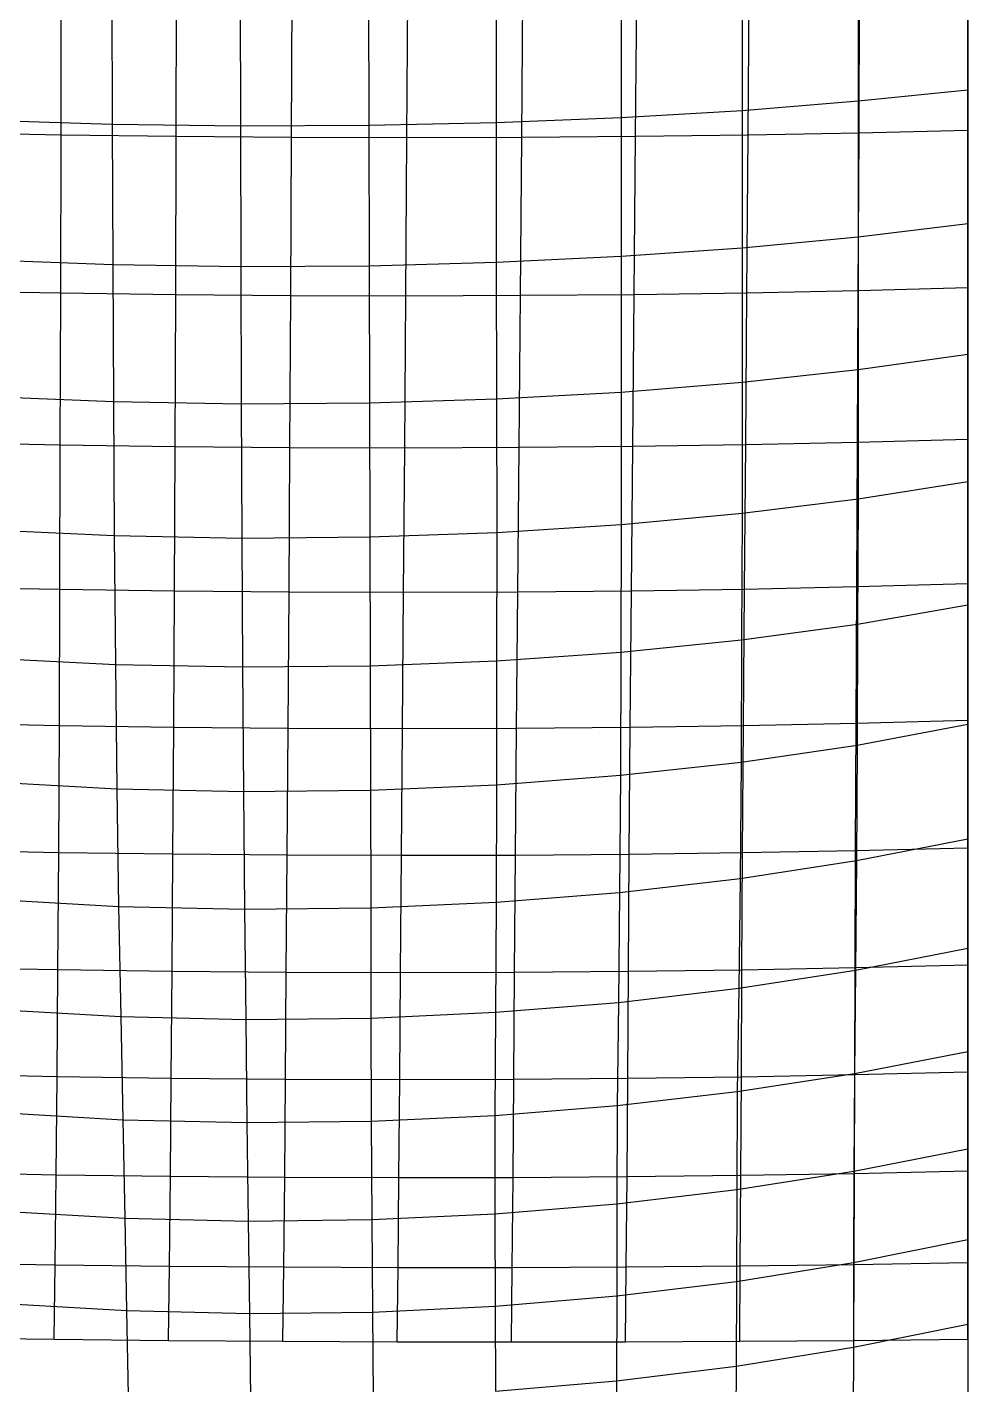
# Model space of a CAD drawing. Extents: x -429 to 429, y -1 to 209.
# Drawn here: x -17.02 to -0.01, y 11.72 to 36.26 of the extents above; entities that cross this region are included whole.
import ezdxf

# ---------------------------------------------------------------- set-up
doc = ezdxf.new("R2010")
doc.units = 0

msp = doc.modelspace()

# ---------------------------------------------------------------- linework, layer by layer
at = {"layer": 'default', "color": 5, "linetype": 'CONTINUOUS'}
for p, q in [((-0.008, 37.6, -22.398), (-0.008, 35.132, -22.011)), ((-1.989, 37.432, -23.609), (-1.991, 34.928, -23.209)), ((-15.487, 37.098, -26.129), (-15.479, 34.512, -25.697)), ((-13.169, 37.069, -26.304), (-13.163, 34.479, -25.87)), ((-10.844, 37.075, -26.237), (-10.841, 34.488, -25.805)), ((-8.539, 37.115, -25.93), (-8.538, 34.539, -25.502)), ((-6.278, 37.188, -25.385), (-6.279, 34.629, -24.963)), ((-4.087, 37.294, -24.608), (-4.089, 34.759, -24.196)), ((-1.991, 34.928, -23.209), (-0.008, 35.132, -22.011)), ((-0.008, 35.132, -22.011), (-0.008, 32.715, -21.555)), ((-4.089, 34.759, -24.196), (-1.991, 34.928, -23.209)), ((-1.991, 34.928, -23.209), (-1.992, 32.473, -22.738)), ((-8.538, 34.539, -25.502), (-6.279, 34.629, -24.963)), ((-6.279, 34.629, -24.963), (-4.089, 34.759, -24.196)), ((-6.279, 34.629, -24.963), (-6.279, 32.12, -24.47)), ((-4.089, 34.759, -24.196), (-4.09, 32.274, -23.713)), ((-17.764, 34.584, -25.286), (-15.479, 34.512, -25.697)), ((-15.479, 34.512, -25.697), (-13.163, 34.479, -25.87)), ((-15.479, 34.512, -25.697), (-15.47, 31.975, -25.192)), ((-13.163, 34.479, -25.87), (-10.841, 34.488, -25.805)), ((-13.163, 34.479, -25.87), (-13.157, 31.939, -25.364)), ((-10.841, 34.488, -25.805), (-8.538, 34.539, -25.502)), ((-10.841, 34.488, -25.805), (-10.837, 31.951, -25.3)), ((-8.538, 34.539, -25.502), (-8.537, 32.012, -25.001)), ((-1.992, 32.473, -22.738), (-0.008, 32.715, -21.555)), ((-0.008, 32.715, -21.555), (-0.008, 30.353, -21.032)), ((-4.09, 32.274, -23.713), (-1.992, 32.473, -22.738)), ((-1.992, 32.473, -22.738), (-1.993, 30.074, -22.198)), ((-6.279, 32.12, -24.47), (-4.09, 32.274, -23.713)), ((-4.09, 32.274, -23.713), (-4.091, 29.845, -23.16)), ((-17.752, 32.059, -24.786), (-15.47, 31.975, -25.192)), ((-15.47, 31.975, -25.192), (-13.157, 31.939, -25.364)), ((-15.47, 31.975, -25.192), (-15.458, 29.494, -24.615)), ((-13.157, 31.939, -25.364), (-10.837, 31.951, -25.3)), ((-13.157, 31.939, -25.364), (-13.148, 29.454, -24.786)), ((-10.837, 31.951, -25.3), (-8.537, 32.012, -25.001)), ((-10.837, 31.951, -25.3), (-10.831, 29.47, -24.723)), ((-8.537, 32.012, -25.001), (-6.279, 32.12, -24.47)), ((-8.537, 32.012, -25.001), (-8.534, 29.541, -24.429)), ((-6.279, 32.12, -24.47), (-6.279, 29.666, -23.906)), ((-1.993, 30.074, -22.198), (-0.008, 30.353, -21.032)), ((-0.008, 30.353, -21.032), (-0.008, 28.052, -20.444)), ((-4.091, 29.845, -23.16), (-1.993, 30.074, -22.198)), ((-1.993, 30.074, -22.198), (-1.993, 27.736, -21.596)), ((-6.279, 29.666, -23.906), (-4.091, 29.845, -23.16)), ((-4.091, 29.845, -23.16), (-4.09, 27.475, -22.546)), ((-17.737, 29.588, -24.215), (-15.458, 29.494, -24.615)), ((-15.458, 29.494, -24.615), (-13.148, 29.454, -24.786)), ((-15.458, 29.494, -24.615), (-15.445, 27.071, -23.981)), ((-13.148, 29.454, -24.786), (-10.831, 29.47, -24.723)), ((-13.148, 29.454, -24.786), (-13.137, 27.028, -24.15)), ((-10.831, 29.47, -24.723), (-8.534, 29.541, -24.429)), ((-10.831, 29.47, -24.723), (-10.824, 27.047, -24.089)), ((-8.534, 29.541, -24.429), (-6.279, 29.666, -23.906)), ((-8.534, 29.541, -24.429), (-8.528, 27.128, -23.799)), ((-6.279, 29.666, -23.906), (-6.276, 27.271, -23.282)), ((-1.993, 27.736, -21.596), (-0.008, 28.052, -20.444)), ((-0.008, 28.052, -20.444), (-0.008, 25.818, -19.796)), ((-4.09, 27.475, -22.546), (-1.993, 27.736, -21.596)), ((-1.993, 27.736, -21.596), (-2.001, 25.473, -20.905)), ((-8.528, 27.128, -23.799), (-6.276, 27.271, -23.282)), ((-6.276, 27.271, -23.282), (-6.284, 24.965, -22.527)), ((-6.276, 27.271, -23.282), (-4.09, 27.475, -22.546)), ((-4.09, 27.475, -22.546), (-4.1, 25.187, -21.819)), ((-17.722, 27.177, -23.585), (-15.445, 27.071, -23.981)), ((-15.445, 27.071, -23.981), (-13.137, 27.028, -24.15)), ((-15.445, 27.071, -23.981), (-15.422, 24.744, -23.193)), ((-13.137, 27.028, -24.15), (-10.824, 27.047, -24.089)), ((-13.137, 27.028, -24.15), (-13.123, 24.697, -23.357)), ((-10.824, 27.047, -24.089), (-8.528, 27.128, -23.799)), ((-10.824, 27.047, -24.089), (-10.818, 24.719, -23.3)), ((-8.528, 27.128, -23.799), (-8.531, 24.809, -23.022)), ((-2.001, 25.473, -20.905), (-0.008, 25.818, -19.796)), ((-0.008, 25.818, -19.796), (-0.008, 23.66, -19.091)), ((-4.1, 25.187, -21.819), (-2.001, 25.473, -20.905)), ((-2.001, 25.473, -20.905), (-2.008, 23.286, -20.161)), ((-6.284, 24.965, -22.527), (-4.1, 25.187, -21.819)), ((-4.1, 25.187, -21.819), (-4.109, 22.978, -21.041)), ((-17.692, 24.858, -22.809), (-15.422, 24.744, -23.193)), ((-10.818, 24.719, -23.3), (-8.531, 24.809, -23.022)), ((-8.531, 24.809, -23.022), (-6.284, 24.965, -22.527)), ((-8.531, 24.809, -23.022), (-8.531, 22.568, -22.197)), ((-6.284, 24.965, -22.527), (-6.29, 22.738, -21.722)), ((-15.422, 24.744, -23.193), (-13.123, 24.697, -23.357)), ((-15.422, 24.744, -23.193), (-15.398, 22.496, -22.357)), ((-13.123, 24.697, -23.357), (-10.818, 24.719, -23.3)), ((-13.123, 24.697, -23.357), (-13.108, 22.447, -22.516)), ((-10.818, 24.719, -23.3), (-10.811, 22.471, -22.463)), ((-2.008, 23.286, -20.161), (-0.008, 23.66, -19.091)), ((-0.008, 23.66, -19.091), (-0.008, 21.589, -18.338)), ((-4.109, 22.978, -21.041), (-2.008, 23.286, -20.161)), ((-2.008, 23.286, -20.161), (-2.021, 21.197, -19.345)), ((-6.29, 22.738, -21.722), (-4.109, 22.978, -21.041)), ((-4.109, 22.978, -21.041), (-4.127, 20.874, -20.172)), ((-17.661, 22.618, -21.986), (-15.398, 22.496, -22.357)), ((-8.531, 22.568, -22.197), (-6.29, 22.738, -21.722)), ((-6.29, 22.738, -21.722), (-6.305, 20.622, -20.81)), ((-15.398, 22.496, -22.357), (-13.108, 22.447, -22.516)), ((-15.398, 22.496, -22.357), (-15.366, 20.368, -21.396)), ((-13.108, 22.447, -22.516), (-10.811, 22.471, -22.463)), ((-13.108, 22.447, -22.516), (-13.089, 20.317, -21.549)), ((-10.811, 22.471, -22.463), (-8.531, 22.568, -22.197)), ((-10.811, 22.471, -22.463), (-10.806, 20.343, -21.501)), ((-8.531, 22.568, -22.197), (-8.538, 20.445, -21.254)), ((-2.021, 21.197, -19.345), (-0.008, 21.589, -18.338)), ((-0.008, 21.589, -18.338), (-0.008, 19.616, -17.543)), ((-4.127, 20.874, -20.172), (-2.021, 21.197, -19.345)), ((-2.021, 21.197, -19.345), (-2.04, 19.217, -18.465)), ((-6.305, 20.622, -20.81), (-4.127, 20.874, -20.172)), ((-4.127, 20.874, -20.172), (-4.152, 18.889, -19.219)), ((-8.538, 20.445, -21.254), (-6.305, 20.622, -20.81)), ((-6.305, 20.622, -20.81), (-6.328, 18.634, -19.799)), ((-17.618, 20.495, -21.044), (-15.366, 20.368, -21.396)), ((-10.806, 20.343, -21.501), (-8.538, 20.445, -21.254)), ((-8.538, 20.445, -21.254), (-8.55, 18.454, -20.202)), ((-15.366, 20.368, -21.396), (-13.089, 20.317, -21.549)), ((-15.366, 20.368, -21.396), (-15.327, 18.376, -20.319)), ((-13.089, 20.317, -21.549), (-10.806, 20.343, -21.501)), ((-13.089, 20.317, -21.549), (-13.067, 18.325, -20.463)), ((-10.806, 20.343, -21.501), (-10.803, 18.351, -20.424)), ((-2.04, 19.217, -18.465), (-0.008, 19.616, -17.543)), ((-0.008, 19.616, -17.543), (-0.008, 17.748, -16.711)), ((-4.152, 18.889, -19.219), (-2.04, 19.217, -18.465)), ((-2.04, 19.217, -18.465), (-2.059, 17.35, -17.543)), ((-6.328, 18.634, -19.799), (-4.152, 18.889, -19.219)), ((-4.152, 18.889, -19.219), (-4.177, 17.023, -18.221)), ((-17.565, 18.505, -19.994), (-15.327, 18.376, -20.319)), ((-10.803, 18.351, -20.424), (-8.55, 18.454, -20.202)), ((-8.55, 18.454, -20.202), (-8.56, 16.59, -19.101)), ((-8.55, 18.454, -20.202), (-6.328, 18.634, -19.799)), ((-6.328, 18.634, -19.799), (-6.349, 16.769, -18.742)), ((-15.327, 18.376, -20.319), (-13.067, 18.325, -20.463)), ((-15.327, 18.376, -20.319), (-15.286, 16.513, -19.193)), ((-13.067, 18.325, -20.463), (-10.803, 18.351, -20.424)), ((-13.067, 18.325, -20.463), (-13.044, 16.462, -19.328)), ((-10.803, 18.351, -20.424), (-10.797, 16.488, -19.297)), ((-2.059, 17.35, -17.543), (-0.008, 17.748, -16.711)), ((-0.008, 17.748, -16.711), (-0.008, 15.988, -15.853)), ((-4.177, 17.023, -18.221), (-2.059, 17.35, -17.543)), ((-2.059, 17.35, -17.543), (-2.067, 15.582, -16.625)), ((-6.349, 16.769, -18.742), (-4.177, 17.023, -18.221)), ((-4.177, 17.023, -18.221), (-4.188, 15.25, -17.254)), ((-8.56, 16.59, -19.101), (-6.349, 16.769, -18.742)), ((-6.349, 16.769, -18.742), (-6.356, 14.992, -17.736)), ((-17.509, 16.641, -18.895), (-15.286, 16.513, -19.193)), ((-15.286, 16.513, -19.193), (-13.044, 16.462, -19.328)), ((-15.286, 16.513, -19.193), (-15.253, 14.731, -18.143)), ((-13.044, 16.462, -19.328), (-10.797, 16.488, -19.297)), ((-13.044, 16.462, -19.328), (-13.022, 14.679, -18.271)), ((-10.797, 16.488, -19.297), (-8.56, 16.59, -19.101)), ((-10.797, 16.488, -19.297), (-10.786, 14.706, -18.246)), ((-8.56, 16.59, -19.101), (-8.56, 14.81, -18.067)), ((-2.067, 15.582, -16.625), (-0.008, 15.988, -15.853)), ((-0.008, 15.988, -15.853), (-0.008, 14.344, -14.979)), ((-4.188, 15.25, -17.254), (-2.067, 15.582, -16.625)), ((-2.067, 15.582, -16.625), (-2.073, 13.93, -15.704)), ((-6.356, 14.992, -17.736), (-4.188, 15.25, -17.254)), ((-4.188, 15.25, -17.254), (-4.193, 13.59, -16.292)), ((-8.56, 14.81, -18.067), (-6.356, 14.992, -17.736)), ((-6.356, 14.992, -17.736), (-6.358, 13.327, -16.742)), ((-17.467, 14.861, -17.861), (-15.253, 14.731, -18.143)), ((-15.253, 14.731, -18.143), (-13.022, 14.679, -18.271)), ((-15.253, 14.731, -18.143), (-15.223, 13.061, -17.113)), ((-10.786, 14.706, -18.246), (-8.56, 14.81, -18.067)), ((-8.56, 14.81, -18.067), (-8.556, 13.142, -17.05)), ((-13.022, 14.679, -18.271), (-10.786, 14.706, -18.246)), ((-13.022, 14.679, -18.271), (-13, 13.008, -17.236)), ((-10.786, 14.706, -18.246), (-10.774, 13.035, -17.215)), ((-2.073, 13.93, -15.704), (-0.008, 14.344, -14.979)), ((-0.008, 14.344, -14.979), (-0.008, 12.819, -14.103)), ((-4.193, 13.59, -16.292), (-2.073, 13.93, -15.704)), ((-2.073, 13.93, -15.704), (-2.078, 12.401, -14.779)), ((-6.358, 13.327, -16.742), (-4.193, 13.59, -16.292)), ((-4.193, 13.59, -16.292), (-4.199, 12.059, -15.327)), ((-8.556, 13.142, -17.05), (-6.358, 13.327, -16.742)), ((-6.358, 13.327, -16.742), (-6.361, 11.794, -15.745)), ((-17.429, 13.193, -16.846), (-15.223, 13.061, -17.113)), ((-15.223, 13.061, -17.113), (-13, 13.008, -17.236)), ((-15.223, 13.061, -17.113), (-15.192, 11.526, -16.08)), ((-13, 13.008, -17.236), (-10.774, 13.035, -17.215)), ((-13, 13.008, -17.236), (-12.979, 11.473, -16.198)), ((-10.774, 13.035, -17.215), (-8.556, 13.142, -17.05)), ((-10.774, 13.035, -17.215), (-10.761, 11.5, -16.181)), ((-8.556, 13.142, -17.05), (-8.552, 11.607, -16.03)), ((-2.078, 12.401, -14.779), (-0.008, 12.819, -14.103)), ((-0.008, 12.819, -14.103), (-0.008, 11.416, -13.239)), ((-4.199, 12.059, -15.327), (-2.078, 12.401, -14.779)), ((-2.078, 12.401, -14.779), (-2.083, 10.997, -13.87)), ((-6.361, 11.794, -15.745), (-4.199, 12.059, -15.327)), ((-4.199, 12.059, -15.327), (-4.204, 10.654, -14.381)), ((-8.552, 11.607, -16.03), (-6.361, 11.794, -15.745)), ((-6.361, 11.794, -15.745), (-6.362, 10.388, -14.77))]:
    msp.add_line(p, q, dxfattribs=at)
at = {"layer": 'default', "color": 3, "linetype": 'CONTINUOUS'}
for p, q in [((-0.008, 34.402, 13.055), (-0.008, 37.345, 13.29)), ((-16.406, 34.318, 15.334), (-16.402, 37.277, 15.726)), ((-14.324, 34.291, 15.47), (-14.315, 37.252, 15.877)), ((-12.236, 34.275, 15.485), (-12.222, 37.237, 15.897)), ((-10.151, 34.27, 15.379), (-10.132, 37.231, 15.785)), ((-8.076, 34.275, 15.151), (-8.053, 37.235, 15.543)), ((-6.017, 34.291, 14.804), (-5.993, 37.248, 15.17)), ((-3.981, 34.317, 14.338), (-3.96, 37.271, 14.669)), ((-1.976, 34.354, 13.754), (-1.963, 37.303, 14.042)), ((-1.976, 34.354, 13.754), (-0.008, 34.402, 13.055)), ((-0.008, 31.554, 12.782), (-0.008, 34.402, 13.055)), ((-18.477, 34.355, 15.078), (-16.406, 34.318, 15.334)), ((-16.412, 31.458, 14.89), (-16.406, 34.318, 15.334)), ((-16.406, 34.318, 15.334), (-14.324, 34.291, 15.47)), ((-14.333, 31.43, 15.009), (-14.324, 34.291, 15.47)), ((-14.324, 34.291, 15.47), (-12.236, 34.275, 15.485)), ((-12.251, 31.413, 15.018), (-12.236, 34.275, 15.485)), ((-12.236, 34.275, 15.485), (-10.151, 34.27, 15.379)), ((-10.171, 31.408, 14.917), (-10.151, 34.27, 15.379)), ((-10.151, 34.27, 15.379), (-8.076, 34.275, 15.151)), ((-8.099, 31.415, 14.707), (-8.076, 34.275, 15.151)), ((-8.076, 34.275, 15.151), (-6.017, 34.291, 14.804)), ((-6.041, 31.432, 14.387), (-6.017, 34.291, 14.804)), ((-6.017, 34.291, 14.804), (-3.981, 34.317, 14.338)), ((-4.003, 31.462, 13.958), (-3.981, 34.317, 14.338)), ((-3.981, 34.317, 14.338), (-1.976, 34.354, 13.754)), ((-1.99, 31.502, 13.423), (-1.976, 34.354, 13.754)), ((-18.48, 31.498, 14.66), (-16.412, 31.458, 14.89)), ((-16.419, 28.712, 14.405), (-16.412, 31.458, 14.89)), ((-16.412, 31.458, 14.89), (-14.333, 31.43, 15.009)), ((-14.344, 28.683, 14.507), (-14.333, 31.43, 15.009)), ((-14.333, 31.43, 15.009), (-12.251, 31.413, 15.018)), ((-8.099, 31.415, 14.707), (-6.041, 31.432, 14.387)), ((-6.065, 28.687, 13.93), (-6.041, 31.432, 14.387)), ((-6.041, 31.432, 14.387), (-4.003, 31.462, 13.958)), ((-4.023, 28.718, 13.54), (-4.003, 31.462, 13.958)), ((-4.003, 31.462, 13.958), (-1.99, 31.502, 13.423)), ((-2.003, 28.761, 13.054), (-1.99, 31.502, 13.423)), ((-1.99, 31.502, 13.423), (-0.008, 31.554, 12.782)), ((-0.008, 28.815, 12.472), (-0.008, 31.554, 12.782)), ((-12.266, 28.666, 14.511), (-12.251, 31.413, 15.018)), ((-12.251, 31.413, 15.018), (-10.171, 31.408, 14.917)), ((-10.191, 28.661, 14.416), (-10.171, 31.408, 14.917)), ((-10.171, 31.408, 14.917), (-8.099, 31.415, 14.707)), ((-8.122, 28.668, 14.222), (-8.099, 31.415, 14.707)), ((-18.486, 28.753, 14.203), (-16.419, 28.712, 14.405)), ((-6.065, 28.687, 13.93), (-4.023, 28.718, 13.54)), ((-4.044, 26.106, 13.079), (-4.023, 28.718, 13.54)), ((-4.023, 28.718, 13.54), (-2.003, 28.761, 13.054)), ((-2.016, 26.149, 12.647), (-2.003, 28.761, 13.054)), ((-2.003, 28.761, 13.054), (-0.008, 28.815, 12.472)), ((-0.008, 26.204, 12.131), (-0.008, 28.815, 12.472)), ((-16.427, 26.101, 13.869), (-16.419, 28.712, 14.405)), ((-16.419, 28.712, 14.405), (-14.344, 28.683, 14.507)), ((-14.356, 26.071, 13.954), (-14.344, 28.683, 14.507)), ((-14.344, 28.683, 14.507), (-12.266, 28.666, 14.511)), ((-12.283, 26.054, 13.951), (-12.266, 28.666, 14.511)), ((-12.266, 28.666, 14.511), (-10.191, 28.661, 14.416)), ((-10.211, 26.049, 13.862), (-10.191, 28.661, 14.416)), ((-10.191, 28.661, 14.416), (-8.122, 28.668, 14.222)), ((-8.145, 26.056, 13.687), (-8.122, 28.668, 14.222)), ((-8.122, 28.668, 14.222), (-6.065, 28.687, 13.93)), ((-6.088, 26.075, 13.426), (-6.065, 28.687, 13.93)), ((-18.492, 26.142, 13.699), (-16.427, 26.101, 13.869)), ((-16.436, 23.639, 13.295), (-16.427, 26.101, 13.869)), ((-16.427, 26.101, 13.869), (-14.356, 26.071, 13.954)), ((-14.369, 23.61, 13.359), (-14.356, 26.071, 13.954)), ((-14.356, 26.071, 13.954), (-12.283, 26.054, 13.951)), ((-12.299, 23.593, 13.351), (-12.283, 26.054, 13.951)), ((-12.283, 26.054, 13.951), (-10.211, 26.049, 13.862)), ((-10.232, 23.587, 13.268), (-10.211, 26.049, 13.862)), ((-10.211, 26.049, 13.862), (-8.145, 26.056, 13.687)), ((-8.168, 23.593, 13.113), (-8.145, 26.056, 13.687)), ((-8.145, 26.056, 13.687), (-6.088, 26.075, 13.426)), ((-6.112, 23.611, 12.884), (-6.088, 26.075, 13.426)), ((-6.088, 26.075, 13.426), (-4.044, 26.106, 13.079)), ((-4.064, 23.64, 12.582), (-4.044, 26.106, 13.079)), ((-4.044, 26.106, 13.079), (-2.016, 26.149, 12.647)), ((-2.029, 23.681, 12.208), (-2.016, 26.149, 12.647)), ((-2.016, 26.149, 12.647), (-0.008, 26.204, 12.131)), ((-0.008, 23.734, 11.762), (-0.008, 26.204, 12.131)), ((-18.5, 23.68, 13.157), (-16.436, 23.639, 13.295)), ((-16.448, 21.344, 12.713), (-16.436, 23.639, 13.295)), ((-16.436, 23.639, 13.295), (-14.369, 23.61, 13.359)), ((-14.383, 21.316, 12.759), (-14.369, 23.61, 13.359)), ((-14.369, 23.61, 13.359), (-12.299, 23.593, 13.351)), ((-12.316, 21.299, 12.745), (-12.299, 23.593, 13.351)), ((-12.299, 23.593, 13.351), (-10.232, 23.587, 13.268)), ((-10.251, 21.293, 12.668), (-10.232, 23.587, 13.268)), ((-10.232, 23.587, 13.268), (-8.168, 23.593, 13.113)), ((-8.189, 21.297, 12.531), (-8.168, 23.593, 13.113)), ((-8.168, 23.593, 13.113), (-6.112, 23.611, 12.884)), ((-6.132, 21.313, 12.332), (-6.112, 23.611, 12.884)), ((-6.112, 23.611, 12.884), (-4.064, 23.64, 12.582)), ((-4.081, 21.34, 12.073), (-4.064, 23.64, 12.582)), ((-4.064, 23.64, 12.582), (-2.029, 23.681, 12.208)), ((-2.04, 21.378, 11.752), (-2.029, 23.681, 12.208)), ((-2.029, 23.681, 12.208), (-0.008, 23.734, 11.762)), ((-0.008, 21.427, 11.372), (-0.008, 23.734, 11.762)), ((-18.512, 21.383, 12.605), (-16.448, 21.344, 12.713)), ((-4.081, 21.34, 12.073), (-2.04, 21.378, 11.752)), ((-2.046, 19.261, 11.308), (-2.04, 21.378, 11.752)), ((-2.04, 21.378, 11.752), (-0.008, 21.427, 11.372)), ((-0.008, 19.311, 10.966), (-0.008, 21.427, 11.372)), ((-16.464, 19.226, 12.194), (-16.448, 21.344, 12.713)), ((-16.448, 21.344, 12.713), (-14.383, 21.316, 12.759)), ((-14.398, 19.198, 12.23), (-14.383, 21.316, 12.759)), ((-14.383, 21.316, 12.759), (-12.316, 21.299, 12.745)), ((-12.332, 19.18, 12.211), (-12.316, 21.299, 12.745)), ((-12.316, 21.299, 12.745), (-10.251, 21.293, 12.668)), ((-10.267, 19.174, 12.139), (-10.251, 21.293, 12.668)), ((-10.251, 21.293, 12.668), (-8.189, 21.297, 12.531)), ((-8.204, 19.179, 12.012), (-8.189, 21.297, 12.531)), ((-8.189, 21.297, 12.531), (-6.132, 21.313, 12.332)), ((-6.146, 19.195, 11.831), (-6.132, 21.313, 12.332)), ((-6.132, 21.313, 12.332), (-4.081, 21.34, 12.073)), ((-4.093, 19.223, 11.596), (-4.081, 21.34, 12.073)), ((-18.527, 19.266, 12.104), (-16.464, 19.226, 12.194)), ((-16.479, 17.294, 11.644), (-16.464, 19.226, 12.194)), ((-16.464, 19.226, 12.194), (-14.398, 19.198, 12.23)), ((-14.413, 17.265, 11.669), (-14.398, 19.198, 12.23)), ((-14.398, 19.198, 12.23), (-12.332, 19.18, 12.211)), ((-12.347, 17.247, 11.647), (-12.332, 19.18, 12.211)), ((-12.332, 19.18, 12.211), (-10.267, 19.174, 12.139)), ((-10.282, 17.241, 11.578), (-10.267, 19.174, 12.139)), ((-10.267, 19.174, 12.139), (-8.204, 19.179, 12.012)), ((-8.219, 17.246, 11.462), (-8.204, 19.179, 12.012)), ((-8.204, 19.179, 12.012), (-6.146, 19.195, 11.831)), ((-6.159, 17.262, 11.3), (-6.146, 19.195, 11.831)), ((-6.146, 19.195, 11.831), (-4.093, 19.223, 11.596)), ((-4.103, 17.289, 11.091), (-4.093, 19.223, 11.596)), ((-4.093, 19.223, 11.596), (-2.046, 19.261, 11.308)), ((-2.053, 17.328, 10.836), (-2.046, 19.261, 11.308)), ((-2.046, 19.261, 11.308), (-0.008, 19.311, 10.966)), ((-0.008, 17.377, 10.534), (-0.008, 19.311, 10.966)), ((-18.544, 17.334, 11.573), (-16.479, 17.294, 11.644)), ((-16.495, 15.517, 11.059), (-16.479, 17.294, 11.644)), ((-16.479, 17.294, 11.644), (-14.413, 17.265, 11.669)), ((-14.429, 15.49, 11.071), (-14.413, 17.265, 11.669)), ((-14.413, 17.265, 11.669), (-12.347, 17.247, 11.647)), ((-12.362, 15.472, 11.045), (-12.347, 17.247, 11.647)), ((-12.347, 17.247, 11.647), (-10.282, 17.241, 11.578)), ((-10.297, 15.465, 10.98), (-10.282, 17.241, 11.578)), ((-10.282, 17.241, 11.578), (-8.219, 17.246, 11.462)), ((-8.233, 15.469, 10.876), (-8.219, 17.246, 11.462)), ((-8.219, 17.246, 11.462), (-6.159, 17.262, 11.3)), ((-6.171, 15.483, 10.733), (-6.159, 17.262, 11.3)), ((-6.159, 17.262, 11.3), (-4.103, 17.289, 11.091)), ((-4.113, 15.508, 10.552), (-4.103, 17.289, 11.091)), ((-4.103, 17.289, 11.091), (-2.053, 17.328, 10.836)), ((-2.058, 15.543, 10.332), (-2.053, 17.328, 10.836)), ((-2.053, 17.328, 10.836), (-0.008, 17.377, 10.534)), ((-0.008, 15.589, 10.073), (-0.008, 17.377, 10.534)), ((-18.56, 15.556, 11.007), (-16.495, 15.517, 11.059)), ((-16.511, 13.892, 10.446), (-16.495, 15.517, 11.059)), ((-16.495, 15.517, 11.059), (-14.429, 15.49, 11.071)), ((-14.445, 13.866, 10.445), (-14.429, 15.49, 11.071)), ((-14.429, 15.49, 11.071), (-12.362, 15.472, 11.045)), ((-12.378, 13.85, 10.414), (-12.362, 15.472, 11.045)), ((-12.362, 15.472, 11.045), (-10.297, 15.465, 10.98)), ((-10.312, 13.842, 10.354), (-10.297, 15.465, 10.98)), ((-10.297, 15.465, 10.98), (-8.233, 15.469, 10.876)), ((-8.248, 13.843, 10.263), (-8.233, 15.469, 10.876)), ((-8.233, 15.469, 10.876), (-6.171, 15.483, 10.733)), ((-6.184, 13.852, 10.143), (-6.171, 15.483, 10.733)), ((-6.171, 15.483, 10.733), (-4.113, 15.508, 10.552)), ((-4.123, 13.871, 9.993), (-4.113, 15.508, 10.552)), ((-4.113, 15.508, 10.552), (-2.058, 15.543, 10.332)), ((-2.064, 13.897, 9.813), (-2.058, 15.543, 10.332)), ((-2.058, 15.543, 10.332), (-0.008, 15.589, 10.073)), ((-0.008, 13.933, 9.603), (-0.008, 15.589, 10.073)), ((-18.578, 13.926, 10.417), (-16.511, 13.892, 10.446)), ((-16.528, 12.545, 9.863), (-16.511, 13.892, 10.446)), ((-16.511, 13.892, 10.446), (-14.445, 13.866, 10.445)), ((-14.461, 12.523, 9.846), (-14.445, 13.866, 10.445)), ((-14.445, 13.866, 10.445), (-12.378, 13.85, 10.414)), ((-12.394, 12.508, 9.811), (-12.378, 13.85, 10.414)), ((-12.378, 13.85, 10.414), (-10.312, 13.842, 10.354)), ((-10.328, 12.498, 9.755), (-10.312, 13.842, 10.354)), ((-10.312, 13.842, 10.354), (-8.248, 13.843, 10.263)), ((-8.262, 12.495, 9.68), (-8.248, 13.843, 10.263)), ((-8.248, 13.843, 10.263), (-6.184, 13.852, 10.143)), ((-6.197, 12.498, 9.586), (-6.184, 13.852, 10.143)), ((-6.184, 13.852, 10.143), (-4.123, 13.871, 9.993)), ((-4.133, 12.507, 9.472), (-4.123, 13.871, 9.993)), ((-4.123, 13.871, 9.993), (-2.064, 13.897, 9.813)), ((-2.07, 12.523, 9.339), (-2.064, 13.897, 9.813)), ((-2.064, 13.897, 9.813), (-0.008, 13.933, 9.603)), ((-0.008, 12.544, 9.186), (-0.008, 13.933, 9.603)), ((-18.594, 12.572, 9.86), (-16.528, 12.545, 9.863)), ((-16.528, 12.545, 9.863), (-14.461, 12.523, 9.846)), ((-14.461, 12.523, 9.846), (-12.394, 12.508, 9.811)), ((-4.133, 12.507, 9.472), (-2.07, 12.523, 9.339)), ((-2.07, 12.523, 9.339), (-0.008, 12.544, 9.186)), ((-12.394, 12.508, 9.811), (-10.328, 12.498, 9.755)), ((-10.328, 12.498, 9.755), (-8.262, 12.495, 9.68)), ((-8.262, 12.495, 9.68), (-6.197, 12.498, 9.586)), ((-6.197, 12.498, 9.586), (-4.133, 12.507, 9.472))]:
    msp.add_line(p, q, dxfattribs=at)

doc.saveas('drawing.dxf')
